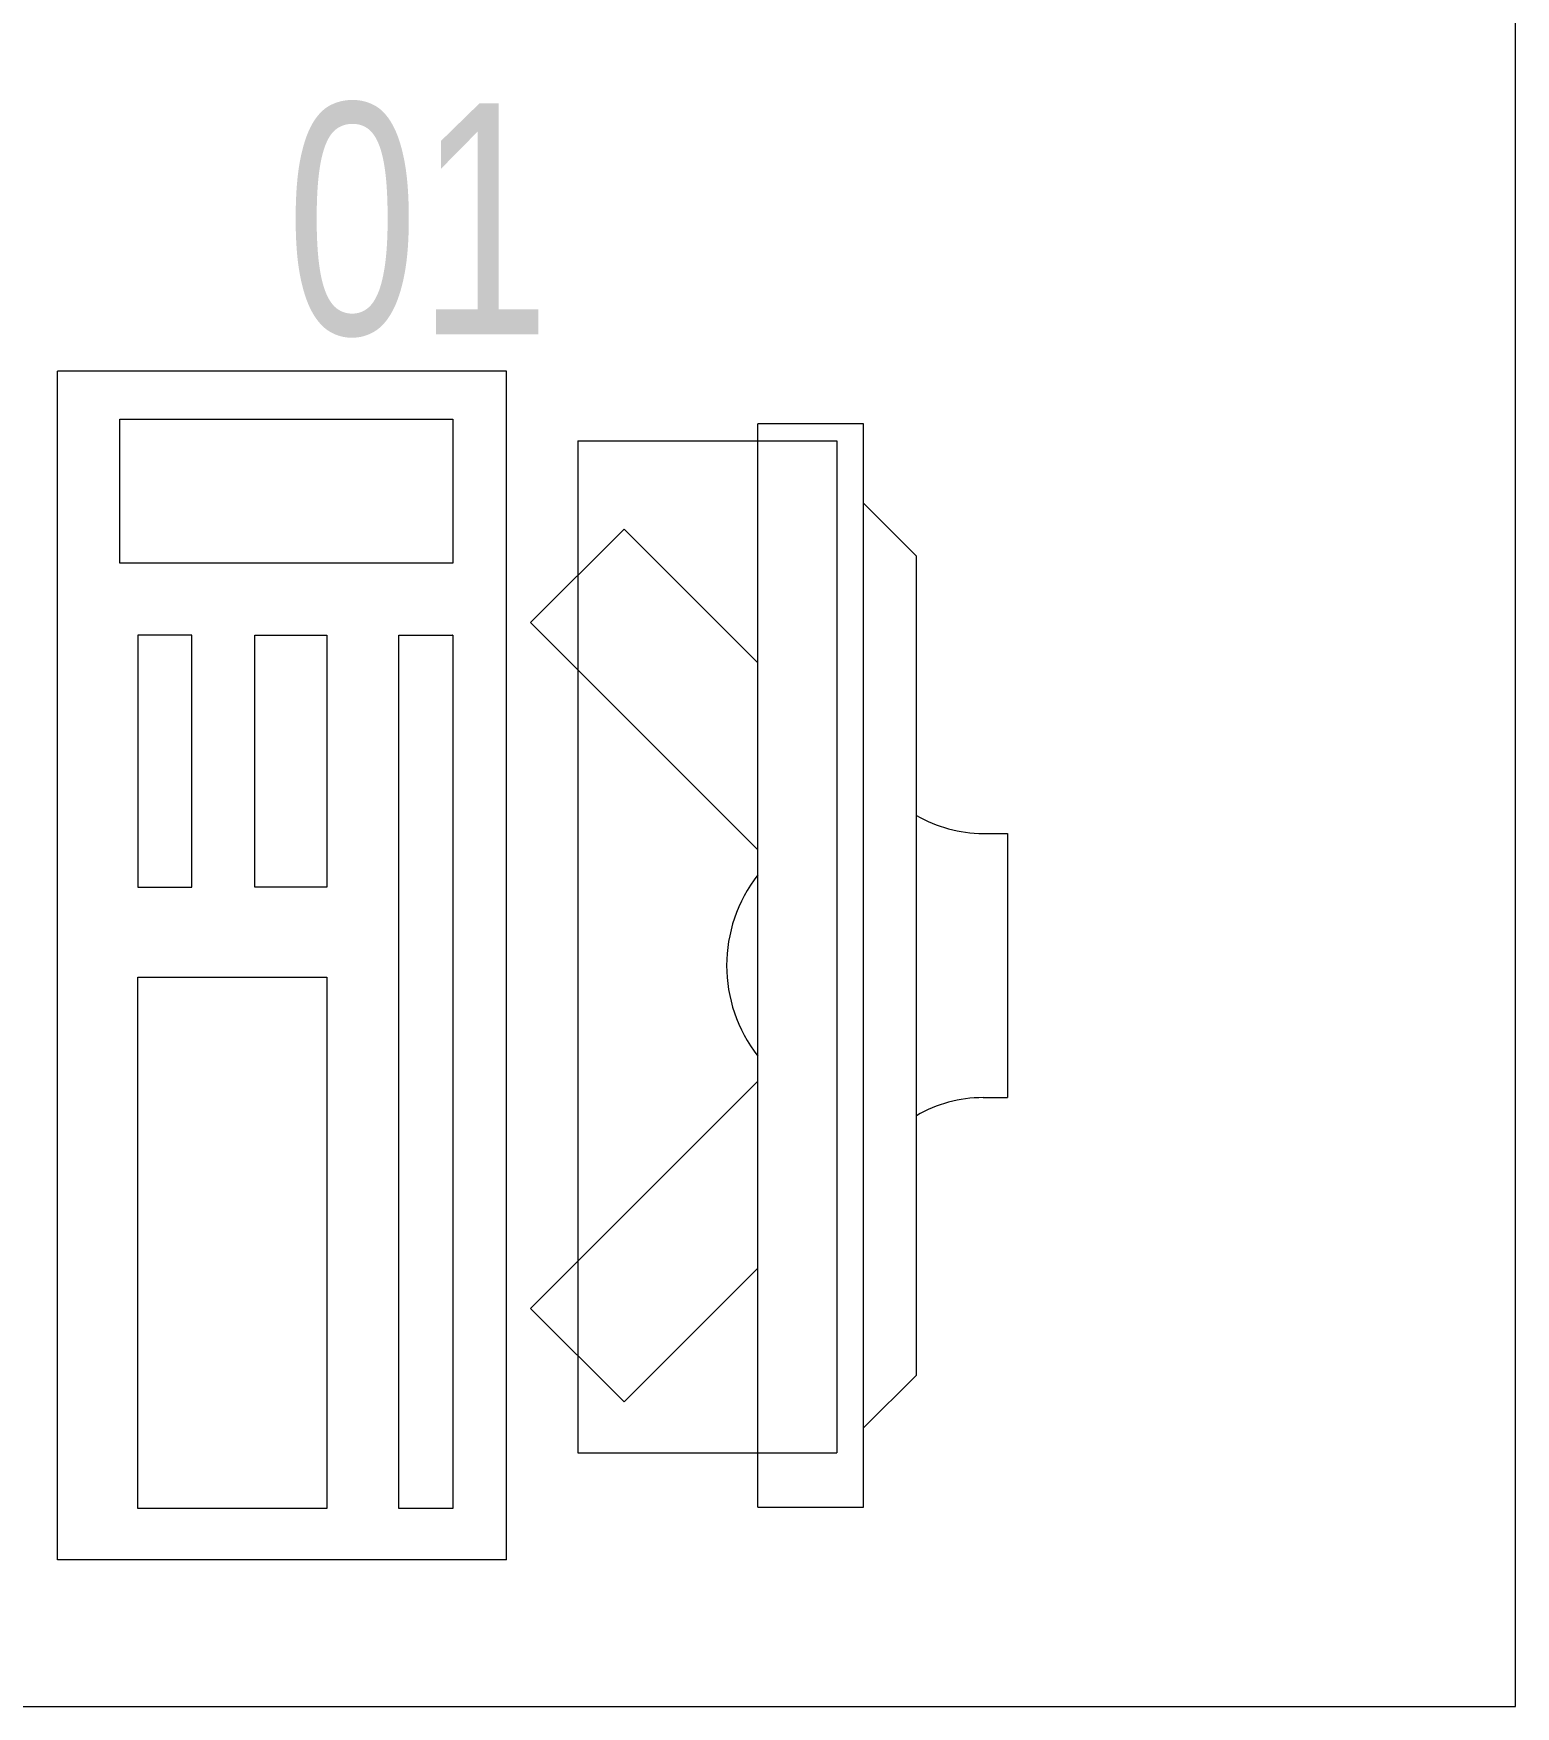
# Model space of a CAD drawing. Header units: millimetres. Extents: x -2143172 to 5255, y -610845 to 279739.
# Drawn here: x -1258137 to -1257576, y -30311 to -29678 of the extents above; entities that cross this region are included whole.
import ezdxf

# ---------------------------------------------------------------- set-up
doc = ezdxf.new("R2010")
doc.units = ezdxf.units.MM
doc.header["$LTSCALE"] = 30
doc.linetypes.add('HIDDEN', pattern=[9.525, 6.35, -3.175])
doc.layers.get('0').update_dxf_attribs({"lineweight": 5})
doc.layers.add('72_EGR_EQP_TAG', color=142, linetype='Continuous', lineweight=5)
doc.layers.add('LOADING', color=163, linetype='Continuous', lineweight=5)
doc.styles.add('X3G_ENTITY_257CFD', font='swisscl.ttf', dxfattribs={"height": 200})

# ---------------------------------------------------------------- blocks, each defined once
blk = doc.blocks.new('ITCWLS1-P')
for p, q in [((-0.17, 0.45), (-0.17, 0)), ((-0.17, 0.45), (0, 0.45)), ((0, 0.45), (0, 0)), ((-0.26509, 0.43, 0), (-0.30509, 0.43, 0)), ((-0.30509, 0.43, 0), (-0.30509, 0.02, 0)), ((-0.26509, 0.43, 0), (-0.26509, 0.02, 0)), ((-0.14957, 0.43047), (-0.12914, 0.43047)), ((-0.12914, 0.43047), (-0.12914, 0.40893)), ((-0.32509, 0.38, 0), (-0.30509, 0.4, 0)), ((-0.32509, 0.38, 0), (-0.32509, 0.07, 0)), ((-0.32509, 0.07, 0), (-0.30509, 0.05, 0)), ((-0.30509, 0.02, 0), (-0.26509, 0.02, 0)), ((-0.17, 0), (0, 0))]:
    blk.add_line(p, q)
at = {"color": 8, "linetype": 'HIDDEN'}
for p, q in [((-0.197, 0.40939), (-0.295, 0.40939)), ((-0.295, 0.02639), (-0.295, 0.40939)), ((-0.197, 0.02639), (-0.197, 0.40939)), ((-0.197, 0.02639), (-0.295, 0.02639))]:
    blk.add_line(p, q, dxfattribs=at)
at = {"color": 1, "extrusion": (2.48281e-10, 3.18408e-10, -1)}
for p, q in [((-0.26509, 0.33952), (-0.21443, 0.39019)), ((-0.17907, 0.35483), (-0.21443, 0.39019)), ((-0.26509, 0.26881), (-0.17907, 0.35483))]:
    blk.add_line(p, q, dxfattribs=at)
at = {"color": 1}
for p, q in [((-0.35032, 0.275), (-0.35961, 0.275)), ((-0.35961, 0.175), (-0.35961, 0.275)), ((-0.35032, 0.175), (-0.35961, 0.175))]:
    blk.add_line(p, q, dxfattribs=at)
at = {"color": 1, "extrusion": (2.48281e-10, -3.18408e-10, -1)}
for p, q in [((-0.26509, 0.18119), (-0.17907, 0.09517)), ((-0.26509, 0.11048), (-0.21443, 0.05981)), ((-0.17907, 0.09517), (-0.21443, 0.05981))]:
    blk.add_line(p, q, dxfattribs=at)
blk.add_lwpolyline([(-0.12914, 0.40893), (-0.12914, 0.09996), (-0.14957, 0.09996), (-0.14957, 0.43047)])
for points in [[(-0.1019, 0.43047), (-0.03039, 0.43047), (-0.03039, 0.22944), (-0.1019, 0.22944)], [(-0.1019, 0.19536), (-0.07466, 0.19536), (-0.07466, 0.09996), (-0.1019, 0.09996)], [(-0.03039, 0.19536), (-0.05082, 0.19536), (-0.05082, 0.09996), (-0.03039, 0.09996)], [(-0.14957, 0.0727), (-0.02358, 0.0727), (-0.02358, 0.01818), (-0.14957, 0.01818)]]:
    blk.add_lwpolyline(points, close=True)
at = {"color": 250, "linetype": 'Continuous'}
for points in [[(-0.14957, 0.09997), (-0.14957, 0.09997), (-0.14957, 0.09997), (-0.14957, 0.09997), (-0.14957, 0.09997), (-0.14957, 0.09997), (-0.14957, 0.09997), (-0.14957, 0.09997), (-0.14957, 0.09997)], [(-0.14957, 0.09997), (-0.14957, 0.09997), (-0.14957, 0.09997), (-0.14957, 0.09997), (-0.14957, 0.09997), (-0.14957, 0.09997), (-0.14957, 0.09997), (-0.14957, 0.09997), (-0.14957, 0.09997), (-0.14957, 0.09997), (-0.14957, 0.09997), (-0.14957, 0.09997), (-0.14957, 0.09997), (-0.14957, 0.09997), (-0.14957, 0.09997), (-0.14957, 0.09997), (-0.14957, 0.09997), (-0.14957, 0.09997)], [(-0.14957, 0.09996), (-0.14957, 0.09996), (-0.14957, 0.09996), (-0.14957, 0.09996), (-0.14957, 0.09996), (-0.14957, 0.09996), (-0.14957, 0.09996), (-0.14957, 0.09996), (-0.14957, 0.09996), (-0.14957, 0.09996)], [(-0.14957, 0.09996), (-0.14957, 0.09996), (-0.14957, 0.09996), (-0.14957, 0.09996), (-0.14957, 0.09996), (-0.14957, 0.09996), (-0.14957, 0.09996)], [(-0.14957, 0.09997), (-0.14957, 0.09997), (-0.14957, 0.09997), (-0.14957, 0.09997), (-0.14957, 0.09997), (-0.14957, 0.09997), (-0.14957, 0.09997), (-0.14957, 0.09997), (-0.14957, 0.09997), (-0.14957, 0.09997)], [(-0.14957, 0.09997), (-0.14957, 0.09997), (-0.14957, 0.09997), (-0.14957, 0.09997), (-0.14957, 0.09997), (-0.14957, 0.09997), (-0.14957, 0.09997), (-0.14957, 0.09997), (-0.14957, 0.09997), (-0.14957, 0.09997), (-0.14957, 0.09997), (-0.14957, 0.09997), (-0.14957, 0.09997), (-0.14957, 0.09997), (-0.14957, 0.09997)], [(-0.14957, 0.09997), (-0.14957, 0.09997), (-0.14957, 0.09997), (-0.14957, 0.09997), (-0.14957, 0.09997), (-0.14957, 0.09997), (-0.14957, 0.09997), (-0.14957, 0.09997), (-0.14957, 0.09997), (-0.14957, 0.09997)], [(-0.14957, 0.09997), (-0.14957, 0.09997), (-0.14957, 0.09997), (-0.14957, 0.09997), (-0.14957, 0.09997), (-0.14957, 0.09997), (-0.14957, 0.09997), (-0.14957, 0.09997), (-0.14957, 0.09997), (-0.14957, 0.09997)], [(-0.14957, 0.09996), (-0.14957, 0.09996), (-0.14957, 0.09996), (-0.14957, 0.09996), (-0.14957, 0.09996), (-0.14957, 0.09996), (-0.14957, 0.09996), (-0.14957, 0.09996), (-0.14957, 0.09996), (-0.14957, 0.09996), (-0.14957, 0.09996), (-0.14957, 0.09996), (-0.14957, 0.09996), (-0.14957, 0.09996), (-0.14957, 0.09996), (-0.14957, 0.09996), (-0.14957, 0.09996), (-0.14957, 0.09996), (-0.14957, 0.09997), (-0.14957, 0.09997), (-0.14957, 0.09997), (-0.14957, 0.09997), (-0.14957, 0.09997), (-0.14957, 0.09997), (-0.14957, 0.09997), (-0.14957, 0.09997), (-0.14957, 0.09997), (-0.14957, 0.09997), (-0.14957, 0.09997), (-0.14957, 0.09997), (-0.14957, 0.09997), (-0.14957, 0.09997), (-0.14956, 0.09997), (-0.14956, 0.09997), (-0.14956, 0.09997), (-0.14956, 0.09996), (-0.14956, 0.09996), (-0.14956, 0.09996), (-0.14956, 0.09996), (-0.14956, 0.09996), (-0.14956, 0.09996), (-0.14956, 0.09996), (-0.14956, 0.09996), (-0.14956, 0.09996), (-0.14956, 0.09996), (-0.14956, 0.09996), (-0.14956, 0.09996), (-0.14956, 0.09996), (-0.14957, 0.09996), (-0.14957, 0.09996), (-0.14957, 0.09996), (-0.14957, 0.09996), (-0.14957, 0.09996), (-0.14957, 0.09996)], [(-0.14957, 0.09996), (-0.14957, 0.09996), (-0.14957, 0.09996), (-0.14957, 0.09996), (-0.14957, 0.09996), (-0.14957, 0.09996), (-0.14957, 0.09996), (-0.14957, 0.09996), (-0.14957, 0.09996), (-0.14957, 0.09996), (-0.14957, 0.09997), (-0.14957, 0.09997), (-0.14957, 0.09997), (-0.14957, 0.09996), (-0.14957, 0.09996), (-0.14957, 0.09996), (-0.14957, 0.09996), (-0.14957, 0.09996), (-0.14957, 0.09996), (-0.14957, 0.09997), (-0.14957, 0.09997), (-0.14957, 0.09997), (-0.14957, 0.09997), (-0.14957, 0.09997), (-0.14957, 0.09997), (-0.14957, 0.09997), (-0.14957, 0.09997), (-0.14957, 0.09997), (-0.14957, 0.09997), (-0.14957, 0.09997), (-0.14957, 0.09997), (-0.14957, 0.09997), (-0.14957, 0.09997), (-0.14957, 0.09997), (-0.14957, 0.09997), (-0.14957, 0.09997), (-0.14957, 0.09997), (-0.14957, 0.09997), (-0.14957, 0.09997), (-0.14957, 0.09997), (-0.14957, 0.09997), (-0.14957, 0.09997), (-0.14957, 0.09997), (-0.14957, 0.09997), (-0.14957, 0.09997), (-0.14957, 0.09997), (-0.14957, 0.09997), (-0.14957, 0.09997), (-0.14957, 0.09997), (-0.14957, 0.09997), (-0.14957, 0.09997), (-0.14957, 0.09997), (-0.14957, 0.09997), (-0.14957, 0.09997), (-0.14957, 0.09997), (-0.14957, 0.09997), (-0.14957, 0.09997), (-0.14957, 0.09997), (-0.14957, 0.09997), (-0.14957, 0.09997), (-0.14957, 0.09997), (-0.14957, 0.09997), (-0.14957, 0.09997), (-0.14957, 0.09997), (-0.14957, 0.09997), (-0.14957, 0.09997), (-0.14957, 0.09997), (-0.14957, 0.09997), (-0.14957, 0.09997), (-0.14957, 0.09997), (-0.14957, 0.09997), (-0.14957, 0.09997), (-0.14957, 0.09997), (-0.14957, 0.09997), (-0.14957, 0.09997), (-0.14957, 0.09997), (-0.14957, 0.09997), (-0.14957, 0.09997), (-0.14957, 0.09997), (-0.14957, 0.09997), (-0.14956, 0.09997), (-0.14957, 0.09997), (-0.14957, 0.09997), (-0.14957, 0.09997), (-0.14957, 0.09997), (-0.14956, 0.09997), (-0.14957, 0.09997), (-0.14957, 0.09997), (-0.14957, 0.09997), (-0.14957, 0.09997), (-0.14957, 0.09997), (-0.14957, 0.09997), (-0.14957, 0.09997), (-0.14957, 0.09997), (-0.14957, 0.09997), (-0.14957, 0.09997), (-0.14956, 0.09997), (-0.14957, 0.09996), (-0.14957, 0.09996), (-0.14957, 0.09996), (-0.14956, 0.09996), (-0.14957, 0.09996), (-0.14957, 0.09996), (-0.14957, 0.09996), (-0.14957, 0.09996), (-0.14957, 0.09996), (-0.14957, 0.09996), (-0.14957, 0.09996), (-0.14957, 0.09996), (-0.14957, 0.09996), (-0.14957, 0.09996)], [(-0.14957, 0.09996), (-0.14957, 0.09996), (-0.14957, 0.09996), (-0.14957, 0.09996), (-0.14957, 0.09996), (-0.14957, 0.09996), (-0.14957, 0.09996), (-0.14957, 0.09996)], [(-0.14957, 0.09996), (-0.14957, 0.09996), (-0.14957, 0.09996), (-0.14957, 0.09996), (-0.14957, 0.09996), (-0.14957, 0.09996), (-0.14957, 0.09996), (-0.14957, 0.09996), (-0.14957, 0.09996), (-0.14957, 0.09996), (-0.14957, 0.09996), (-0.14957, 0.09996), (-0.14957, 0.09996), (-0.14957, 0.09996), (-0.14957, 0.09996), (-0.14957, 0.09996), (-0.14957, 0.09996), (-0.14957, 0.09996), (-0.14957, 0.09996), (-0.14957, 0.09996), (-0.14957, 0.09996), (-0.14957, 0.09996), (-0.14957, 0.09996), (-0.14957, 0.09996), (-0.14957, 0.09996), (-0.14957, 0.09996), (-0.14957, 0.09996), (-0.14957, 0.09996), (-0.14957, 0.09996), (-0.14957, 0.09996), (-0.14957, 0.09996), (-0.14957, 0.09996), (-0.14957, 0.09996), (-0.14957, 0.09996), (-0.14957, 0.09996), (-0.14957, 0.09996), (-0.14957, 0.09996), (-0.14957, 0.09996), (-0.14957, 0.09996), (-0.14957, 0.09996), (-0.14957, 0.09996), (-0.14957, 0.09996), (-0.14957, 0.09996), (-0.14957, 0.09996), (-0.14957, 0.09996), (-0.14957, 0.09996), (-0.14957, 0.09996), (-0.14957, 0.09996), (-0.14956, 0.09996), (-0.14956, 0.09996), (-0.14956, 0.09996), (-0.14956, 0.09996), (-0.14957, 0.09996), (-0.14957, 0.09996), (-0.14957, 0.09996), (-0.14957, 0.09996), (-0.14957, 0.09996), (-0.14957, 0.09996), (-0.14956, 0.09996), (-0.14957, 0.09996), (-0.14957, 0.09996), (-0.14957, 0.09996), (-0.14957, 0.09996), (-0.14957, 0.09996), (-0.14957, 0.09996), (-0.14957, 0.09996), (-0.14957, 0.09996), (-0.14957, 0.09996), (-0.14957, 0.09996), (-0.14956, 0.09996), (-0.14956, 0.09996), (-0.14957, 0.09996), (-0.14957, 0.09996), (-0.14957, 0.09996), (-0.14957, 0.09996), (-0.14957, 0.09996), (-0.14957, 0.09996), (-0.14957, 0.09996), (-0.14957, 0.09996), (-0.14957, 0.09996), (-0.14957, 0.09996), (-0.14957, 0.09996), (-0.14957, 0.09996), (-0.14957, 0.09996), (-0.14957, 0.09996), (-0.14957, 0.09996), (-0.14957, 0.09996), (-0.14957, 0.09996), (-0.14957, 0.09996)], [(-0.14957, 0.09996), (-0.14957, 0.09996), (-0.14957, 0.09996), (-0.14957, 0.09996), (-0.14957, 0.09996), (-0.14957, 0.09996), (-0.14957, 0.09996), (-0.14957, 0.09996), (-0.14957, 0.09996), (-0.14957, 0.09996), (-0.14957, 0.09996), (-0.14957, 0.09996)], [(-0.14957, 0.09996), (-0.14957, 0.09996), (-0.14956, 0.09996), (-0.14956, 0.09996), (-0.14956, 0.09996), (-0.14956, 0.09996), (-0.14957, 0.09996)], [(-0.14957, 0.09996), (-0.14957, 0.09996), (-0.14957, 0.09996), (-0.14957, 0.09996), (-0.14957, 0.09996), (-0.14957, 0.09996), (-0.14957, 0.09996), (-0.14957, 0.09996), (-0.14957, 0.09996), (-0.14956, 0.09996), (-0.14956, 0.09996), (-0.14956, 0.09996), (-0.14956, 0.09996), (-0.14956, 0.09996), (-0.14956, 0.09996), (-0.14956, 0.09996), (-0.14957, 0.09996)]]:
    blk.add_lwpolyline(points, dxfattribs=at)
for points in [[(-0.14956, 0.09996), (-0.14956, 0.09996), (-0.14956, 0.09996), (-0.14956, 0.09996), (-0.14956, 0.09996), (-0.14956, 0.09996), (-0.14956, 0.09996), (-0.14956, 0.09996), (-0.14957, 0.09996), (-0.14957, 0.09996), (-0.14957, 0.09996), (-0.14957, 0.09996), (-0.14957, 0.09996), (-0.14957, 0.09996), (-0.14957, 0.09996), (-0.14957, 0.09996), (-0.14957, 0.09996), (-0.14957, 0.09996), (-0.14957, 0.09996), (-0.14957, 0.09996), (-0.14957, 0.09996), (-0.14957, 0.09996), (-0.14957, 0.09996), (-0.14957, 0.09996), (-0.14957, 0.09996), (-0.14957, 0.09996), (-0.14957, 0.09996), (-0.14957, 0.09996), (-0.14957, 0.09996), (-0.14957, 0.09996), (-0.14957, 0.09996), (-0.14957, 0.09996), (-0.14957, 0.09996), (-0.14957, 0.09996), (-0.14957, 0.09996), (-0.14957, 0.09996), (-0.14957, 0.09996), (-0.14957, 0.09996), (-0.14957, 0.09996), (-0.14957, 0.09996), (-0.14957, 0.09996), (-0.14957, 0.09996), (-0.14957, 0.09996), (-0.14957, 0.09996), (-0.14957, 0.09996), (-0.14957, 0.09996), (-0.14957, 0.09996), (-0.14957, 0.09996), (-0.14957, 0.09996), (-0.14957, 0.09996), (-0.14957, 0.09996), (-0.14957, 0.09996), (-0.14957, 0.09996), (-0.14957, 0.09996), (-0.14957, 0.09996), (-0.14957, 0.09996), (-0.14957, 0.09996), (-0.14956, 0.09996), (-0.14956, 0.09996), (-0.14956, 0.09996), (-0.14956, 0.09996), (-0.14956, 0.09996), (-0.14956, 0.09996), (-0.14956, 0.09996), (-0.14956, 0.09996), (-0.14956, 0.09996), (-0.14956, 0.09996), (-0.14956, 0.09996), (-0.14956, 0.09996), (-0.14956, 0.09996), (-0.14956, 0.09996), (-0.14956, 0.09996), (-0.14956, 0.09996), (-0.14956, 0.09996), (-0.14956, 0.09996), (-0.14956, 0.09996), (-0.14956, 0.09996), (-0.14956, 0.09996), (-0.14956, 0.09996), (-0.14956, 0.09996), (-0.14956, 0.09996), (-0.14956, 0.09996), (-0.14956, 0.09996), (-0.14956, 0.09996), (-0.14956, 0.09996), (-0.14956, 0.09996), (-0.14956, 0.09996), (-0.14956, 0.09996), (-0.14956, 0.09996), (-0.14957, 0.09996), (-0.14957, 0.09996), (-0.14957, 0.09996), (-0.14957, 0.09996), (-0.14957, 0.09996), (-0.14957, 0.09996), (-0.14957, 0.09996), (-0.14957, 0.09996), (-0.14957, 0.09996), (-0.14957, 0.09996), (-0.14957, 0.09996), (-0.14957, 0.09996), (-0.14957, 0.09996), (-0.14957, 0.09996), (-0.14957, 0.09996), (-0.14957, 0.09996), (-0.14957, 0.09996), (-0.14957, 0.09996), (-0.14957, 0.09996), (-0.14957, 0.09996), (-0.14957, 0.09996), (-0.14957, 0.09996), (-0.14957, 0.09996), (-0.14957, 0.09996), (-0.14957, 0.09996), (-0.14957, 0.09996), (-0.14957, 0.09996), (-0.14957, 0.09996), (-0.14957, 0.09996), (-0.14957, 0.09996), (-0.14957, 0.09996), (-0.14957, 0.09996), (-0.14957, 0.09996), (-0.14957, 0.09996), (-0.14957, 0.09996), (-0.14957, 0.09996), (-0.14957, 0.09996), (-0.14957, 0.09996), (-0.14957, 0.09996), (-0.14957, 0.09996), (-0.14957, 0.09996), (-0.14957, 0.09996), (-0.14957, 0.09996), (-0.14957, 0.09996), (-0.14957, 0.09996), (-0.14957, 0.09996), (-0.14957, 0.09996), (-0.14957, 0.09996), (-0.14957, 0.09996), (-0.14957, 0.09996), (-0.14957, 0.09996), (-0.14957, 0.09996), (-0.14957, 0.09996), (-0.14957, 0.09996), (-0.14957, 0.09996), (-0.14957, 0.09996), (-0.14957, 0.09996), (-0.14957, 0.09996), (-0.14957, 0.09996), (-0.14957, 0.09996), (-0.14957, 0.09996), (-0.14957, 0.09996), (-0.14957, 0.09996), (-0.14957, 0.09996), (-0.14957, 0.09996), (-0.14956, 0.09996), (-0.14956, 0.09996), (-0.14956, 0.09996), (-0.14956, 0.09996), (-0.14956, 0.09996), (-0.14956, 0.09996), (-0.14956, 0.09996), (-0.14956, 0.09996), (-0.14956, 0.09996), (-0.14956, 0.09996), (-0.14956, 0.09996), (-0.14956, 0.09996), (-0.14956, 0.09996), (-0.14956, 0.09996), (-0.14956, 0.09996), (-0.14956, 0.09996), (-0.14956, 0.09996), (-0.14956, 0.09996), (-0.14956, 0.09996), (-0.14956, 0.09996), (-0.14956, 0.09996), (-0.14956, 0.09996), (-0.14956, 0.09996), (-0.14956, 0.09996), (-0.14956, 0.09996), (-0.14956, 0.09996), (-0.14956, 0.09996), (-0.14956, 0.09996), (-0.14956, 0.09996), (-0.14956, 0.09996), (-0.14956, 0.09996), (-0.14956, 0.09996), (-0.14956, 0.09996), (-0.14956, 0.09996), (-0.14956, 0.09996), (-0.14956, 0.09996), (-0.14956, 0.09996), (-0.14956, 0.09996), (-0.14956, 0.09996), (-0.14956, 0.09996), (-0.14956, 0.09996), (-0.14956, 0.09996), (-0.14956, 0.09996), (-0.14956, 0.09996), (-0.14956, 0.09996), (-0.14956, 0.09996), (-0.14956, 0.09996), (-0.14957, 0.09996), (-0.14957, 0.09996), (-0.14957, 0.09996), (-0.14957, 0.09996), (-0.14957, 0.09996), (-0.14957, 0.09996), (-0.14957, 0.09996), (-0.14957, 0.09996), (-0.14957, 0.09996), (-0.14957, 0.09996), (-0.14957, 0.09996), (-0.14957, 0.09996), (-0.14957, 0.09996), (-0.14957, 0.09996), (-0.14957, 0.09996), (-0.14957, 0.09996), (-0.14957, 0.09996), (-0.14957, 0.09996), (-0.14957, 0.09996), (-0.14957, 0.09996), (-0.14957, 0.09996), (-0.14957, 0.09996), (-0.14957, 0.09996), (-0.14957, 0.09996), (-0.14957, 0.09996), (-0.14957, 0.09996), (-0.14957, 0.09996), (-0.14957, 0.09996), (-0.14957, 0.09996), (-0.14957, 0.09996), (-0.14957, 0.09996), (-0.14957, 0.09996), (-0.14957, 0.09996), (-0.14957, 0.09996), (-0.14956, 0.09996), (-0.14956, 0.09996), (-0.14956, 0.09996), (-0.14956, 0.09996), (-0.14956, 0.09996), (-0.14956, 0.09996), (-0.14956, 0.09996), (-0.14956, 0.09996), (-0.14956, 0.09996), (-0.14956, 0.09996), (-0.14956, 0.09996), (-0.14956, 0.09996), (-0.14956, 0.09996), (-0.14956, 0.09996), (-0.14956, 0.09996), (-0.14956, 0.09996), (-0.14956, 0.09996), (-0.14956, 0.09996), (-0.14956, 0.09996), (-0.14956, 0.09996), (-0.14956, 0.09996), (-0.14956, 0.09996), (-0.14956, 0.09996), (-0.14956, 0.09996), (-0.14956, 0.09996), (-0.14956, 0.09996), (-0.14956, 0.09996), (-0.14956, 0.09996), (-0.14956, 0.09996), (-0.14956, 0.09996), (-0.14956, 0.09996), (-0.14956, 0.09996), (-0.14956, 0.09996), (-0.14956, 0.09996), (-0.14956, 0.09996), (-0.14956, 0.09996), (-0.14956, 0.09996), (-0.14956, 0.09996), (-0.14956, 0.09996), (-0.14956, 0.09996), (-0.14956, 0.09996), (-0.14956, 0.09996)], [(-0.14957, 0.09996), (-0.14957, 0.09996), (-0.14957, 0.09996), (-0.14957, 0.09996), (-0.14957, 0.09996), (-0.14957, 0.09996), (-0.14957, 0.09996), (-0.14957, 0.09996), (-0.14957, 0.09996), (-0.14957, 0.09996), (-0.14957, 0.09996), (-0.14957, 0.09996), (-0.14957, 0.09996), (-0.14957, 0.09996), (-0.14957, 0.09996), (-0.14957, 0.09996), (-0.14957, 0.09996), (-0.14957, 0.09996), (-0.14957, 0.09996), (-0.14957, 0.09996), (-0.14957, 0.09996), (-0.14957, 0.09996), (-0.14957, 0.09996), (-0.14957, 0.09996), (-0.14957, 0.09996), (-0.14957, 0.09996), (-0.14957, 0.09996), (-0.14957, 0.09996), (-0.14957, 0.09996), (-0.14957, 0.09996), (-0.14957, 0.09996), (-0.14957, 0.09996), (-0.14957, 0.09996), (-0.14957, 0.09996), (-0.14957, 0.09996), (-0.14957, 0.09996), (-0.14957, 0.09996), (-0.14957, 0.09996), (-0.14957, 0.09996), (-0.14957, 0.09996), (-0.14957, 0.09996), (-0.14957, 0.09996), (-0.14957, 0.09996), (-0.14957, 0.09996), (-0.14957, 0.09996), (-0.14957, 0.09996), (-0.14957, 0.09996), (-0.14957, 0.09996), (-0.14957, 0.09996), (-0.14957, 0.09996), (-0.14957, 0.09996), (-0.14957, 0.09996), (-0.14957, 0.09996), (-0.14957, 0.09996), (-0.14957, 0.09996), (-0.14957, 0.09996), (-0.14957, 0.09996), (-0.14957, 0.09996), (-0.14957, 0.09996), (-0.14957, 0.09996), (-0.14957, 0.09996), (-0.14957, 0.09996), (-0.14957, 0.09996), (-0.14957, 0.09996), (-0.14957, 0.09996), (-0.14957, 0.09996), (-0.14957, 0.09996), (-0.14957, 0.09996), (-0.14957, 0.09996), (-0.14957, 0.09996), (-0.14957, 0.09996), (-0.14957, 0.09996), (-0.14957, 0.09996), (-0.14957, 0.09996), (-0.14957, 0.09996), (-0.14957, 0.09996), (-0.14957, 0.09996), (-0.14957, 0.09996), (-0.14957, 0.09996), (-0.14957, 0.09996), (-0.14957, 0.09996), (-0.14957, 0.09996), (-0.14957, 0.09996), (-0.14957, 0.09996), (-0.14957, 0.09996), (-0.14957, 0.09996), (-0.14957, 0.09996), (-0.14957, 0.09996), (-0.14957, 0.09996), (-0.14957, 0.09996), (-0.14957, 0.09996), (-0.14957, 0.09996), (-0.14957, 0.09996), (-0.14957, 0.09996), (-0.14957, 0.09996), (-0.14957, 0.09996), (-0.14957, 0.09996), (-0.14957, 0.09996), (-0.14957, 0.09996), (-0.14957, 0.09996), (-0.14957, 0.09996), (-0.14957, 0.09996), (-0.14957, 0.09996), (-0.14957, 0.09996), (-0.14957, 0.09996), (-0.14957, 0.09996), (-0.14957, 0.09996), (-0.14957, 0.09996), (-0.14957, 0.09996), (-0.14957, 0.09996), (-0.14957, 0.09996), (-0.14957, 0.09996), (-0.14957, 0.09996), (-0.14957, 0.09996), (-0.14957, 0.09996), (-0.14957, 0.09996), (-0.14957, 0.09996), (-0.14957, 0.09996), (-0.14957, 0.09996), (-0.14957, 0.09996), (-0.14957, 0.09996), (-0.14957, 0.09996), (-0.14957, 0.09996), (-0.14957, 0.09996), (-0.14957, 0.09996), (-0.14957, 0.09996), (-0.14957, 0.09996), (-0.14957, 0.09996), (-0.14957, 0.09996), (-0.14957, 0.09996), (-0.14957, 0.09996), (-0.14957, 0.09996), (-0.14957, 0.09996), (-0.14957, 0.09996), (-0.14957, 0.09996), (-0.14957, 0.09996), (-0.14957, 0.09996), (-0.14957, 0.09996), (-0.14957, 0.09996), (-0.14957, 0.09996), (-0.14957, 0.09996), (-0.14957, 0.09996), (-0.14957, 0.09996), (-0.14957, 0.09996), (-0.14957, 0.09996), (-0.14957, 0.09996), (-0.14957, 0.09996), (-0.14957, 0.09996), (-0.14957, 0.09996), (-0.14957, 0.09996), (-0.14957, 0.09996), (-0.14957, 0.09996), (-0.14957, 0.09996), (-0.14957, 0.09996), (-0.14957, 0.09996), (-0.14957, 0.09996), (-0.14957, 0.09996), (-0.14957, 0.09996), (-0.14957, 0.09996), (-0.14957, 0.09996), (-0.14957, 0.09996), (-0.14957, 0.09996), (-0.14957, 0.09996), (-0.14957, 0.09996), (-0.14957, 0.09996), (-0.14957, 0.09996), (-0.14957, 0.09996), (-0.14957, 0.09996), (-0.14957, 0.09996), (-0.14957, 0.09996), (-0.14957, 0.09996), (-0.14957, 0.09996), (-0.14957, 0.09996), (-0.14957, 0.09996), (-0.14957, 0.09996), (-0.14957, 0.09996), (-0.14957, 0.09996), (-0.14957, 0.09996), (-0.14957, 0.09996), (-0.14957, 0.09996), (-0.14957, 0.09996), (-0.14957, 0.09996), (-0.14957, 0.09996), (-0.14957, 0.09996), (-0.14957, 0.09996), (-0.14957, 0.09996), (-0.14957, 0.09996), (-0.14957, 0.09996), (-0.14957, 0.09996), (-0.14957, 0.09996), (-0.14957, 0.09996), (-0.14957, 0.09996), (-0.14957, 0.09996), (-0.14957, 0.09996), (-0.14957, 0.09996), (-0.14957, 0.09996), (-0.14957, 0.09996), (-0.14957, 0.09996), (-0.14957, 0.09996), (-0.14957, 0.09996), (-0.14957, 0.09996), (-0.14957, 0.09996), (-0.14957, 0.09996), (-0.14957, 0.09996), (-0.14957, 0.09996), (-0.14957, 0.09996), (-0.14957, 0.09996), (-0.14957, 0.09996), (-0.14957, 0.09996), (-0.14957, 0.09996), (-0.14957, 0.09996), (-0.14957, 0.09996), (-0.14957, 0.09996), (-0.14957, 0.09996)], [(-0.14957, 0.09996), (-0.14957, 0.09996), (-0.14957, 0.09996), (-0.14957, 0.09996), (-0.14957, 0.09996), (-0.14957, 0.09996), (-0.14957, 0.09996), (-0.14957, 0.09996), (-0.14957, 0.09996), (-0.14957, 0.09996), (-0.14957, 0.09996), (-0.14957, 0.09996), (-0.14957, 0.09996), (-0.14957, 0.09996), (-0.14957, 0.09996), (-0.14957, 0.09996), (-0.14957, 0.09996), (-0.14957, 0.09996), (-0.14957, 0.09996), (-0.14957, 0.09996), (-0.14957, 0.09996), (-0.14957, 0.09996), (-0.14957, 0.09996), (-0.14957, 0.09996), (-0.14957, 0.09996), (-0.14957, 0.09996), (-0.14957, 0.09996), (-0.14957, 0.09996), (-0.14957, 0.09996), (-0.14957, 0.09996), (-0.14957, 0.09996), (-0.14957, 0.09996), (-0.14957, 0.09996), (-0.14957, 0.09996), (-0.14957, 0.09996), (-0.14957, 0.09996), (-0.14957, 0.09996), (-0.14957, 0.09996), (-0.14957, 0.09996), (-0.14957, 0.09996), (-0.14957, 0.09996), (-0.14957, 0.09996), (-0.14957, 0.09996), (-0.14957, 0.09996), (-0.14957, 0.09996), (-0.14957, 0.09996), (-0.14957, 0.09996), (-0.14957, 0.09996), (-0.14957, 0.09996), (-0.14957, 0.09996), (-0.14957, 0.09996), (-0.14957, 0.09996), (-0.14957, 0.09996), (-0.14957, 0.09996), (-0.14957, 0.09996), (-0.14957, 0.09996), (-0.14957, 0.09996), (-0.14957, 0.09996), (-0.14957, 0.09996), (-0.14957, 0.09996), (-0.14957, 0.09996), (-0.14957, 0.09996), (-0.14957, 0.09996), (-0.14957, 0.09996), (-0.14957, 0.09996), (-0.14957, 0.09996), (-0.14957, 0.09996), (-0.14957, 0.09996), (-0.14957, 0.09996), (-0.14957, 0.09996), (-0.14957, 0.09996), (-0.14957, 0.09996), (-0.14957, 0.09996), (-0.14957, 0.09996), (-0.14957, 0.09996), (-0.14957, 0.09996), (-0.14957, 0.09996), (-0.14957, 0.09996), (-0.14957, 0.09996), (-0.14957, 0.09996), (-0.14957, 0.09996), (-0.14957, 0.09996), (-0.14957, 0.09996), (-0.14957, 0.09996), (-0.14957, 0.09996), (-0.14957, 0.09996), (-0.14957, 0.09996), (-0.14957, 0.09996), (-0.14957, 0.09996), (-0.14957, 0.09996), (-0.14957, 0.09996), (-0.14957, 0.09996), (-0.14957, 0.09996), (-0.14957, 0.09996), (-0.14957, 0.09996), (-0.14957, 0.09996), (-0.14957, 0.09996), (-0.14957, 0.09996), (-0.14957, 0.09996), (-0.14957, 0.09996), (-0.14957, 0.09996), (-0.14957, 0.09996), (-0.14957, 0.09996), (-0.14957, 0.09996), (-0.14957, 0.09996), (-0.14957, 0.09996), (-0.14957, 0.09996), (-0.14957, 0.09996), (-0.14957, 0.09996), (-0.14957, 0.09996), (-0.14957, 0.09996), (-0.14957, 0.09996), (-0.14957, 0.09996), (-0.14957, 0.09996), (-0.14957, 0.09996), (-0.14957, 0.09996), (-0.14957, 0.09996), (-0.14957, 0.09996), (-0.14957, 0.09996), (-0.14957, 0.09996), (-0.14957, 0.09996), (-0.14957, 0.09996), (-0.14957, 0.09996), (-0.14957, 0.09996), (-0.14957, 0.09996), (-0.14957, 0.09996), (-0.14957, 0.09996), (-0.14957, 0.09996), (-0.14957, 0.09996), (-0.14957, 0.09996), (-0.14957, 0.09996), (-0.14957, 0.09996), (-0.14957, 0.09996), (-0.14957, 0.09996), (-0.14957, 0.09996), (-0.14957, 0.09996), (-0.14957, 0.09996), (-0.14957, 0.09996), (-0.14957, 0.09996), (-0.14957, 0.09996), (-0.14957, 0.09996), (-0.14957, 0.09996), (-0.14957, 0.09996), (-0.14957, 0.09996), (-0.14957, 0.09996), (-0.14957, 0.09996), (-0.14957, 0.09996), (-0.14957, 0.09996), (-0.14957, 0.09996), (-0.14957, 0.09996), (-0.14957, 0.09996), (-0.14957, 0.09996), (-0.14957, 0.09996), (-0.14957, 0.09996), (-0.14957, 0.09996), (-0.14957, 0.09996), (-0.14957, 0.09996), (-0.14957, 0.09996), (-0.14957, 0.09996), (-0.14957, 0.09996), (-0.14957, 0.09996), (-0.14957, 0.09996), (-0.14957, 0.09996), (-0.14957, 0.09996), (-0.14957, 0.09996), (-0.14957, 0.09996), (-0.14957, 0.09996), (-0.14957, 0.09996), (-0.14957, 0.09996), (-0.14957, 0.09996), (-0.14957, 0.09996), (-0.14957, 0.09996), (-0.14957, 0.09996), (-0.14957, 0.09996), (-0.14957, 0.09996), (-0.14957, 0.09996), (-0.14957, 0.09996), (-0.14957, 0.09996), (-0.14957, 0.09996), (-0.14957, 0.09996), (-0.14957, 0.09996), (-0.14957, 0.09996), (-0.14957, 0.09996), (-0.14957, 0.09996), (-0.14957, 0.09996), (-0.14957, 0.09996), (-0.14957, 0.09996), (-0.14957, 0.09996), (-0.14957, 0.09996), (-0.14957, 0.09996), (-0.14957, 0.09996), (-0.14957, 0.09996), (-0.14957, 0.09996), (-0.14957, 0.09996), (-0.14957, 0.09996), (-0.14957, 0.09996), (-0.14957, 0.09996), (-0.14957, 0.09996), (-0.14957, 0.09996), (-0.14957, 0.09996), (-0.14957, 0.09996), (-0.14957, 0.09996), (-0.14957, 0.09996), (-0.14957, 0.09996), (-0.14957, 0.09996), (-0.14957, 0.09996), (-0.14957, 0.09996), (-0.14957, 0.09996), (-0.14957, 0.09996), (-0.14957, 0.09996), (-0.14957, 0.09996), (-0.14957, 0.09996), (-0.14957, 0.09996), (-0.14957, 0.09996), (-0.14957, 0.09996), (-0.14957, 0.09996), (-0.14957, 0.09996), (-0.14957, 0.09996), (-0.14957, 0.09996)]]:
    blk.add_lwpolyline(points, close=True, dxfattribs=at)
at = {"color": 1}
for centre, radius, start, end in [((-0.35032, 0.325), 0.05, 270, 300.30934), ((-0.3089, 0.225), 0.05564, 321.94311, 38.05689), ((-0.35032, 0.125), 0.05, 59.69066, 90)]:
    blk.add_arc(centre, radius, start, end, dxfattribs=at)

msp = doc.modelspace()

# ---------------------------------------------------------------- linework, layer by layer
at = {"layer": 'LOADING', "elevation": -0.11}
msp.add_lwpolyline([(-1258326.43, -30311.3), (-1257576.43, -30311.3), (-1257576.43, -28811.3), (-1258326.43, -28811.3)], close=True, dxfattribs=at)

# ---------------------------------------------------------------- block references
at = {"layer": 'LOADING', "extrusion": (-8.01373e-06, -1.93989e-16, 1), "xscale": 1000.000000000013, "yscale": 1000.000000000013, "zscale": 1000.000000000013, "rotation": 180}
msp.add_blockref('ITCWLS1-P', (-1258128.29, -29805.83, 9.98), dxfattribs=at)

# ---------------------------------------------------------------- texts
at = {"layer": '72_EGR_EQP_TAG', "insert": (-1257991.8, -29704.49, -0.11), "char_height": 87.473, "attachment_point": 2, "style": 'X3G_ENTITY_257CFD'}
msp.add_mtext('01', dxfattribs=at)

doc.saveas('drawing.dxf')
